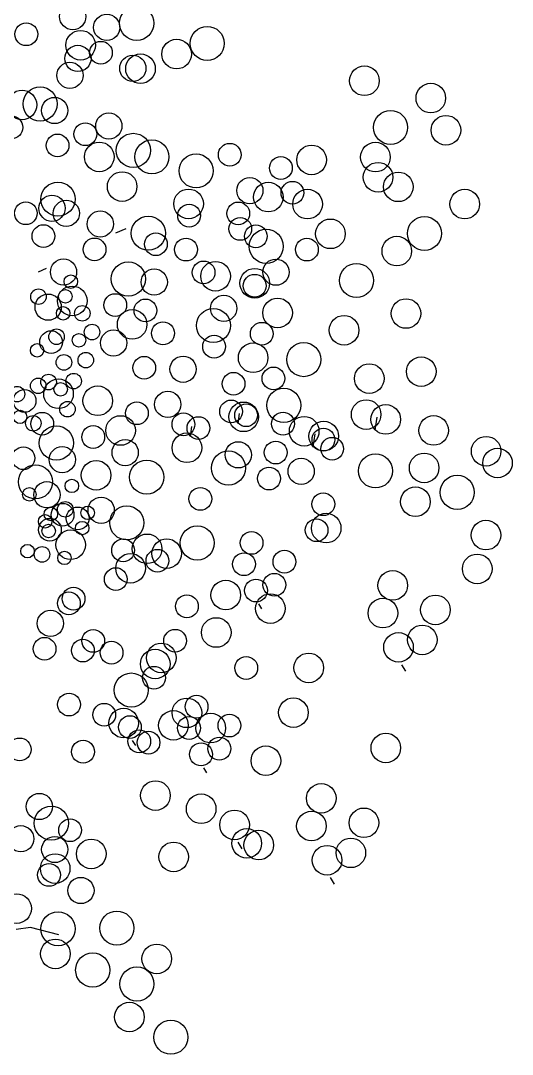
# Model space of a CAD drawing. Header units: millimetres. Extents: x 441156 to 441876, y 4514765 to 4515211.
# Drawn here: x 441452.023 to 441452.535, y 4514837.455 to 4514838.531 of the extents above; entities that cross this region are included whole.
import ezdxf

# ---------------------------------------------------------------- set-up
doc = ezdxf.new("R2010")
doc.units = ezdxf.units.MM
doc.layers.add('01_piscinas', color=254, linetype='Continuous')

msp = doc.modelspace()

# ---------------------------------------------------------------- linework, layer by layer
at = {"layer": '01_piscinas'}
for p, q in [((441452.12225072, 4514838.30969461, 0.00000053), (441452.13293062, 4514838.31432465, 0.00000053)), ((441452.04177384, 4514838.26924918, 0.00000053), (441452.04998914, 4514838.27281075, 0.00000053)), ((441452.06206905, 4514838.20959542, 0.00000053), (441452.0636089, 4514838.20898694, 0.00000053)), ((441452.25063812, 4514838.12159103, 0.00000053), (441452.24912721, 4514838.11114036, 0.00000053)), ((441452.20099016, 4514838.10820447, 0.00000053), (441452.19947925, 4514838.0977538, 0.00000053)), ((441452.39377429, 4514838.11773902, 0.00000053), (441452.3918101, 4514838.10415315, 0.00000053)), ((441452.32923194, 4514838.10033649, 0.00000053), (441452.32726776, 4514838.08675062, 0.00000053)), ((441452.27059455, 4514837.92348679, 0.00000053), (441452.27379959, 4514837.91824104, 0.00000053)), ((441452.41971765, 4514837.8602035, 0.00000053), (441452.4238842, 4514837.85338403, 0.00000053)), ((441452.13932585, 4514837.78128174, 0.00000053), (441452.14253089, 4514837.77603599, 0.00000053)), ((441452.21335879, 4514837.75297002, 0.00000053), (441452.21656383, 4514837.74772427, 0.00000053)), ((441452.24906834, 4514837.67533694, 0.00000053), (441452.25323489, 4514837.66851747, 0.00000053)), ((441452.34531116, 4514837.63853171, 0.00000053), (441452.34947771, 4514837.63171223, 0.00000053))]:
    msp.add_line(p, q, dxfattribs=at)
at = {"layer": '01_piscinas', "elevation": 0.00000053}
msp.add_lwpolyline([(441452.06289433, 4514837.57891499), (441452.03348086, 4514837.58666287), (441452.03348086, 4514837.58666287), (441452.01853726, 4514837.5846757)], dxfattribs=at)
at = {"layer": '01_piscinas'}
for centre, radius in [((441452.07731121, 4514838.53478688, 0.00000053), 0.01366082), ((441452.14391879, 4514838.52783635, 0.00000053), 0.01775907), ((441452.02895241, 4514838.51641371, 0.00000053), 0.01185795), ((441452.11272685, 4514838.52359249, 0.00000053), 0.01366082), ((441452.08552259, 4514838.5050098, 0.00000053), 0.01541533), ((441452.21733162, 4514838.50688406, 0.00000053), 0.01775907), ((441452.10668438, 4514838.49717314, 0.00000053), 0.01185795), ((441452.1854944, 4514838.49579012, 0.00000053), 0.01541533), ((441452.08268782, 4514838.4912356, 0.00000053), 0.01366082), ((441452.14787854, 4514838.48055366, 0.00000053), 0.01541533), ((441452.0744288, 4514838.47365571, 0.00000053), 0.01366082), ((441452.1399057, 4514838.48095451, 0.00000053), 0.01366082), ((441452.38099168, 4514838.46798932, 0.00000053), 0.01541533), ((441452.45014507, 4514838.45000839, 0.00000053), 0.01541533), ((441452.0244966, 4514838.44282823, 0.00000053), 0.01541533), ((441452.04336435, 4514838.44385207, 0.00000053), 0.01775907), ((441452.05844158, 4514838.43705051, 0.00000053), 0.01366082), ((441452.01352143, 4514838.41949163, 0.00000053), 0.01185795), ((441452.11491299, 4514838.42093337, 0.00000053), 0.01366082), ((441452.40821281, 4514838.41943573, 0.00000053), 0.01775907), ((441452.46589454, 4514838.41653505, 0.00000053), 0.01541533), ((441452.09042282, 4514838.41239957, 0.00000053), 0.01185795), ((441452.06148754, 4514838.40067921, 0.00000053), 0.01185795), ((441452.14039297, 4514838.39554399, 0.00000053), 0.01775907), ((441452.10498315, 4514838.38878493, 0.00000053), 0.01541533), ((441452.15974764, 4514838.38875439, 0.00000053), 0.01775907), ((441452.24080534, 4514838.39101434, 0.00000053), 0.01185795), ((441452.32603338, 4514838.385613, 0.00000053), 0.01541533), ((441452.39249407, 4514838.38853874, 0.00000053), 0.01541533), ((441452.20578797, 4514838.37420169, 0.00000053), 0.01775907), ((441452.29400026, 4514838.37718286, 0.00000053), 0.01185795), ((441452.39518677, 4514838.36763207, 0.00000053), 0.01541533), ((441452.12877937, 4514838.35783747, 0.00000053), 0.01541533), ((441452.26174468, 4514838.35366543, 0.00000053), 0.01366082), ((441452.41629028, 4514838.35759128, 0.00000053), 0.01541533), ((441452.06195718, 4514838.34480176, 0.00000053), 0.01775907), ((441452.28097895, 4514838.34692744, 0.00000053), 0.01541533), ((441452.30611524, 4514838.35143413, 0.00000053), 0.01185795), ((441452.05572941, 4514838.33528716, 0.00000053), 0.01366082), ((441452.19793276, 4514838.33985654, 0.00000053), 0.01541533), ((441452.32178629, 4514838.33963576, 0.00000053), 0.01541533), ((441452.48544367, 4514838.33961035, 0.00000053), 0.01541533), ((441452.02849109, 4514838.33008789, 0.00000053), 0.01185795), ((441452.07061762, 4514838.3300644, 0.00000053), 0.01366082), ((441452.19852973, 4514838.32764794, 0.00000053), 0.01185795), ((441452.24965333, 4514838.32989851, 0.00000053), 0.01185795), ((441452.10603326, 4514838.31887001, 0.00000053), 0.01366082), ((441452.1560005, 4514838.30928388, 0.00000053), 0.01775907), ((441452.25172465, 4514838.31381645, 0.00000053), 0.01185795), ((441452.34558251, 4514838.3086883, 0.00000053), 0.01541533), ((441452.44351142, 4514838.30903769, 0.00000053), 0.01775907), ((441452.04679587, 4514838.30628215, 0.00000053), 0.01185795), ((441452.26795812, 4514838.30609277, 0.00000053), 0.01185795), ((441452.27876032, 4514838.29565258, 0.00000053), 0.01775907), ((441452.09999079, 4514838.29245066, 0.00000053), 0.01185795), ((441452.16387247, 4514838.29788981, 0.00000053), 0.01185795), ((441452.19526274, 4514838.29228083, 0.00000053), 0.01185795), ((441452.32115303, 4514838.29226129, 0.00000053), 0.01185795), ((441452.4147359, 4514838.29070736, 0.00000053), 0.01541533), ((441452.06773521, 4514838.26893323, 0.00000053), 0.01366082), ((441452.21356752, 4514838.26847509, 0.00000053), 0.01185795), ((441452.28889745, 4514838.26874386, 0.00000053), 0.01366082), ((441452.13521713, 4514838.26169712, 0.00000053), 0.01775907), ((441452.16216584, 4514838.25844762, 0.00000053), 0.01366082), ((441452.22602065, 4514838.26455111, 0.00000053), 0.01541533), ((441452.266828, 4514838.25725943, 0.00000053), 0.01541533), ((441452.37280365, 4514838.26013471, 0.00000053), 0.01775907), ((441452.07531539, 4514838.25893805, 0.00000053), 0.00701654), ((441452.26676244, 4514838.2546436, 0.00000053), 0.01185795), ((441452.04164378, 4514838.24324789, 0.00000053), 0.00808333), ((441452.07682092, 4514838.23887058, 0.00000053), 0.01541533), ((441452.06964777, 4514838.24355597, 0.00000053), 0.00701654), ((441452.05174799, 4514838.23232803, 0.00000053), 0.01366082), ((441452.12159686, 4514838.23452341, 0.00000053), 0.01185795), ((441452.15298713, 4514838.22891443, 0.00000053), 0.01185795), ((441452.23450686, 4514838.23112618, 0.00000053), 0.01366082), ((441452.29062422, 4514838.22631197, 0.00000053), 0.01541533), ((441452.42431995, 4514838.22573357, 0.00000053), 0.01541533), ((441452.06734613, 4514838.22593666, 0.00000053), 0.00701654), ((441452.08726395, 4514838.22592013, 0.00000053), 0.00808333), ((441452.13917687, 4514838.21441443, 0.00000053), 0.01541533), ((441452.22380203, 4514838.21327626, 0.00000053), 0.01775907), ((441452.17129191, 4514838.20510869, 0.00000053), 0.01185795), ((441452.27413478, 4514838.20466377, 0.00000053), 0.01185795), ((441452.35977761, 4514838.20833104, 0.00000053), 0.01541533), ((441452.05479395, 4514838.19595673, 0.00000053), 0.01185795), ((441452.06048026, 4514838.20154848, 0.00000053), 0.00808333), ((441452.08381604, 4514838.19789238, 0.00000053), 0.00701654), ((441452.09739828, 4514838.2064182, 0.00000053), 0.00808333), ((441452.11989023, 4514838.19508121, 0.00000053), 0.01366082), ((441452.0402171, 4514838.18737947, 0.00000053), 0.00701654), ((441452.22448683, 4514838.1912772, 0.00000053), 0.01185795), ((441452.26516609, 4514838.17968006, 0.00000053), 0.01541533), ((441452.31784535, 4514838.17775838, 0.00000053), 0.01775907), ((441452.09093008, 4514838.17720639, 0.00000053), 0.00808333), ((441452.06813818, 4514838.17483329, 0.00000053), 0.00808333), ((441452.15170874, 4514838.16923799, 0.00000053), 0.01185795), ((441452.19223125, 4514838.16775977, 0.00000053), 0.01366082), ((441452.38607402, 4514838.15802975, 0.00000053), 0.01541533), ((441452.44013636, 4514838.16522698, 0.00000053), 0.01541533), ((441452.05216566, 4514838.15436155, 0.00000053), 0.00808333), ((441452.07827251, 4514838.15533136, 0.00000053), 0.00808333), ((441452.24471483, 4514838.1525839, 0.00000053), 0.01185795), ((441452.28630125, 4514838.15812023, 0.00000053), 0.01185795), ((441452.04135449, 4514838.15046164, 0.00000053), 0.00808333), ((441452.06249959, 4514838.14220617, 0.00000053), 0.01541533), ((441452.06469028, 4514838.14680554, 0.00000053), 0.00701654), ((441452.01934949, 4514838.14183495, 0.00000053), 0.00808333), ((441452.0272017, 4514838.13480293, 0.00000053), 0.01185795), ((441452.10330694, 4514838.13491449, 0.00000053), 0.01541533), ((441452.17624403, 4514838.13115457, 0.00000053), 0.01366082), ((441452.29706197, 4514838.13017163, 0.00000053), 0.01775907), ((441452.07180431, 4514838.12611955, 0.00000053), 0.00808333), ((441452.14409118, 4514838.12194438, 0.00000053), 0.01185795), ((441452.24221083, 4514838.12375803, 0.00000053), 0.01185795), ((441452.25526327, 4514838.11819837, 0.00000053), 0.01541533), ((441452.25787323, 4514838.1198902, 0.00000053), 0.01185795), ((441452.38281881, 4514838.12055612, 0.00000053), 0.01541533), ((441452.40317993, 4514838.11552794, 0.00000053), 0.01541533), ((441452.02241654, 4514838.11813968, 0.00000053), 0.00701654), ((441452.03623397, 4514838.11146343, 0.00000053), 0.00808333), ((441452.04550648, 4514838.11099719, 0.00000053), 0.01185795), ((441452.12710316, 4514838.10396703, 0.00000053), 0.01541533), ((441452.19256287, 4514838.11037147, 0.00000053), 0.01185795), ((441452.29627014, 4514838.11103344, 0.00000053), 0.01185795), ((441452.45309591, 4514838.10401415, 0.00000053), 0.01541533), ((441452.06028097, 4514838.09093132, 0.00000053), 0.01775907), ((441452.0987014, 4514838.09716571, 0.00000053), 0.01185795), ((441452.20822527, 4514838.10650363, 0.00000053), 0.01185795), ((441452.31827647, 4514838.10315359, 0.00000053), 0.01541533), ((441452.33863758, 4514838.0981254, 0.00000053), 0.01541533), ((441452.19625655, 4514838.0859861, 0.00000053), 0.01541533), ((441452.33830825, 4514838.09441191, 0.00000053), 0.01185795), ((441452.50774546, 4514838.08240617, 0.00000053), 0.01541533), ((441452.02592331, 4514838.07512649, 0.00000053), 0.01185795), ((441452.06644581, 4514838.07364828, 0.00000053), 0.01366082), ((441452.13192271, 4514838.08094708, 0.00000053), 0.01366082), ((441452.24966695, 4514838.07862979, 0.00000053), 0.01366082), ((441452.28866029, 4514838.08102535, 0.00000053), 0.01185795), ((441452.34742647, 4514838.08497853, 0.00000053), 0.01185795), ((441452.23944426, 4514838.06490188, 0.00000053), 0.01775907), ((441452.39251177, 4514838.0618894, 0.00000053), 0.01775907), ((441452.44320311, 4514838.06500363, 0.00000053), 0.01541533), ((441452.51959914, 4514838.07014277, 0.00000053), 0.01541533), ((441452.03851367, 4514838.05050506, 0.00000053), 0.01775907), ((441452.10164503, 4514838.05733512, 0.00000053), 0.01541533), ((441452.15432429, 4514838.05541344, 0.00000053), 0.01775907), ((441452.28164819, 4514838.05397884, 0.00000053), 0.01185795), ((441452.31517089, 4514838.0614611, 0.00000053), 0.01366082), ((441452.47766689, 4514838.03957011, 0.00000053), 0.01775907), ((441452.03218853, 4514838.03744644, 0.00000053), 0.00701654), ((441452.0504586, 4514838.03704308, 0.00000053), 0.01366082), ((441452.07638982, 4514838.04627096, 0.00000053), 0.00701654), ((441452.21020184, 4514838.03281734, 0.00000053), 0.01185795), ((441452.43408738, 4514838.02984317, 0.00000053), 0.01541533), ((441452.10693001, 4514838.02092594, 0.00000053), 0.01366082), ((441452.33817701, 4514838.02725147, 0.00000053), 0.01185795), ((441452.05452063, 4514838.01699765, 0.00000053), 0.00701654), ((441452.06677744, 4514838.01625997, 0.00000053), 0.01185795), ((441452.06952395, 4514838.02188278, 0.00000053), 0.00808333), ((441452.08243984, 4514838.01239214, 0.00000053), 0.01185795), ((441452.09285973, 4514838.01822668, 0.00000053), 0.00701654), ((441452.13354091, 4514838.00782668, 0.00000053), 0.01775907), ((441452.04865844, 4514838.00940216, 0.00000053), 0.00701654), ((441452.05350456, 4514838.00067178, 0.00000053), 0.01185795), ((441452.33116491, 4514838.00020496, 0.00000053), 0.01185795), ((441452.34120712, 4514838.00233322, 0.00000053), 0.01541533), ((441452.05221899, 4514837.99937834, 0.00000053), 0.00701654), ((441452.08715529, 4514838.00238427, 0.00000053), 0.00701654), ((441452.20695374, 4514837.9868744, 0.00000053), 0.01775907), ((441452.50757485, 4514837.99509759, 0.00000053), 0.01541533), ((441452.07514471, 4514837.98500014, 0.00000053), 0.01541533), ((441452.12977669, 4514837.97925731, 0.00000053), 0.01185795), ((441452.15475541, 4514837.98080864, 0.00000053), 0.01541533), ((441452.17511652, 4514837.97578046, 0.00000053), 0.01541533), ((441452.26351489, 4514837.98699935, 0.00000053), 0.01185795), ((441452.03019205, 4514837.97835196, 0.00000053), 0.00701654), ((441452.04535312, 4514837.97499016, 0.00000053), 0.00808333), ((441452.16548098, 4514837.96839513, 0.00000053), 0.01185795), ((441452.29769045, 4514837.96737265, 0.00000053), 0.01185795), ((441452.0686889, 4514837.97133406, 0.00000053), 0.00701654), ((441452.13750066, 4514837.96054399, 0.00000053), 0.01541533), ((441452.2556492, 4514837.96479492, 0.00000053), 0.01185795), ((441452.49845912, 4514837.95993713, 0.00000053), 0.01541533), ((441452.12216684, 4514837.94924922, 0.00000053), 0.01185795), ((441452.41051409, 4514837.94276983, 0.00000053), 0.01541533), ((441452.23665443, 4514837.93270519, 0.00000053), 0.01541533), ((441452.26811674, 4514837.93738884, 0.00000053), 0.01185795), ((441452.28718904, 4514837.94332806, 0.00000053), 0.01185795), ((441452.07328561, 4514837.92401909, 0.00000053), 0.01185795), ((441452.07815492, 4514837.92890569, 0.00000053), 0.01185795), ((441452.19619979, 4514837.92093751, 0.00000053), 0.01185795), ((441452.28307001, 4514837.91858434, 0.00000053), 0.01541533), ((441452.40028869, 4514837.91390407, 0.00000053), 0.01541533), ((441452.45494232, 4514837.91725512, 0.00000053), 0.01541533), ((441452.05406341, 4514837.90316417, 0.00000053), 0.01366082), ((441452.22676163, 4514837.89369467, 0.00000053), 0.01541533), ((441452.09863787, 4514837.88491884, 0.00000053), 0.01185795), ((441452.18392001, 4514837.88510107, 0.00000053), 0.01185795), ((441452.4164965, 4514837.87827617, 0.00000053), 0.01541533), ((441452.44129049, 4514837.88599716, 0.00000053), 0.01541533), ((441452.04802094, 4514837.87674482, 0.00000053), 0.01185795), ((441452.08787017, 4514837.87491642, 0.00000053), 0.01185795), ((441452.11774133, 4514837.87272949, 0.00000053), 0.01185795), ((441452.16954613, 4514837.86724808, 0.00000053), 0.01541533), ((441452.16321603, 4514837.86089549, 0.00000053), 0.01541533), ((441452.32300445, 4514837.85688944, 0.00000053), 0.01541533), ((441452.25795295, 4514837.85678936, 0.00000053), 0.01185795), ((441452.13822717, 4514837.83378409, 0.00000053), 0.01775907), ((441452.16190311, 4514837.8466047, 0.00000053), 0.01185795), ((441452.07346786, 4514837.81870366, 0.00000053), 0.01185795), ((441452.20627913, 4514837.81648258, 0.00000053), 0.01185795), ((441452.11006931, 4514837.80809737, 0.00000053), 0.01185795), ((441452.19617396, 4514837.81006517, 0.00000053), 0.01541533), ((441452.30704074, 4514837.81030208, 0.00000053), 0.01541533), ((441452.13037196, 4514837.79943894, 0.00000053), 0.01541533), ((441452.13684804, 4514837.79518379, 0.00000053), 0.01185795), ((441452.18217595, 4514837.79706202, 0.00000053), 0.01541533), ((441452.22100846, 4514837.79421902, 0.00000053), 0.01541533), ((441452.24045469, 4514837.79685588, 0.00000053), 0.01185795), ((441452.19841344, 4514837.79427815, 0.00000053), 0.01185795), ((441452.14657387, 4514837.78042883, 0.00000053), 0.01185795), ((441452.15621134, 4514837.77906594, 0.00000053), 0.01185795), ((441452.40328357, 4514837.77349684, 0.00000053), 0.01541533), ((441452.02208318, 4514837.77196766, 0.00000053), 0.01185795), ((441452.08805242, 4514837.76960099, 0.00000053), 0.01185795), ((441452.21088098, 4514837.76687208, 0.00000053), 0.01185795), ((441452.22995328, 4514837.77281129, 0.00000053), 0.01185795), ((441452.27841878, 4514837.76025679, 0.00000053), 0.01541533), ((441452.16345295, 4514837.72398544, 0.00000053), 0.01541533), ((441452.3361076, 4514837.72109804, 0.00000053), 0.01541533), ((441452.04255005, 4514837.71257963, 0.00000053), 0.01366082), ((441452.21103484, 4514837.71019726, 0.00000053), 0.01541533), ((441452.05507726, 4514837.69527486, 0.00000053), 0.01775907), ((441452.38053583, 4514837.69558333, 0.00000053), 0.01541533), ((441452.07453129, 4514837.68792869, 0.00000053), 0.01185795), ((441452.24584718, 4514837.69340961, 0.00000053), 0.01541533), ((441452.32588221, 4514837.69223228, 0.00000053), 0.01541533), ((441452.0232111, 4514837.6789826, 0.00000053), 0.01366082), ((441452.25849076, 4514837.67422816, 0.00000053), 0.01541533), ((441452.05862674, 4514837.66778821, 0.00000053), 0.01366082), ((441452.09665287, 4514837.66322864, 0.00000053), 0.01541533), ((441452.27101948, 4514837.6724564, 0.00000053), 0.01541533), ((441452.366884, 4514837.66432536, 0.00000053), 0.01541533), ((441452.18241288, 4514837.66015197, 0.00000053), 0.01541533), ((441452.34209001, 4514837.65660438, 0.00000053), 0.01541533), ((441452.05903701, 4514837.64799217, 0.00000053), 0.01541533), ((441452.05258427, 4514837.64136887, 0.00000053), 0.01185795), ((441452.08580558, 4514837.62515024, 0.00000053), 0.01366082), ((441452.01880835, 4514837.6063713, 0.00000053), 0.01541533), ((441452.06199606, 4514837.58528708, 0.00000053), 0.01775907), ((441452.12325979, 4514837.5860242, 0.00000053), 0.01775907), ((441452.05924148, 4514837.5591564, 0.00000053), 0.01541533), ((441452.09811916, 4514837.54234806, 0.00000053), 0.01775907), ((441452.16483541, 4514837.55397797, 0.00000053), 0.01541533), ((441452.14415949, 4514837.52779536, 0.00000053), 0.01775907), ((441452.13630428, 4514837.4934502, 0.00000053), 0.01541533), ((441452.17949199, 4514837.47236598, 0.00000053), 0.01775907)]:
    msp.add_circle(centre, radius, dxfattribs=at)

doc.saveas('drawing.dxf')
